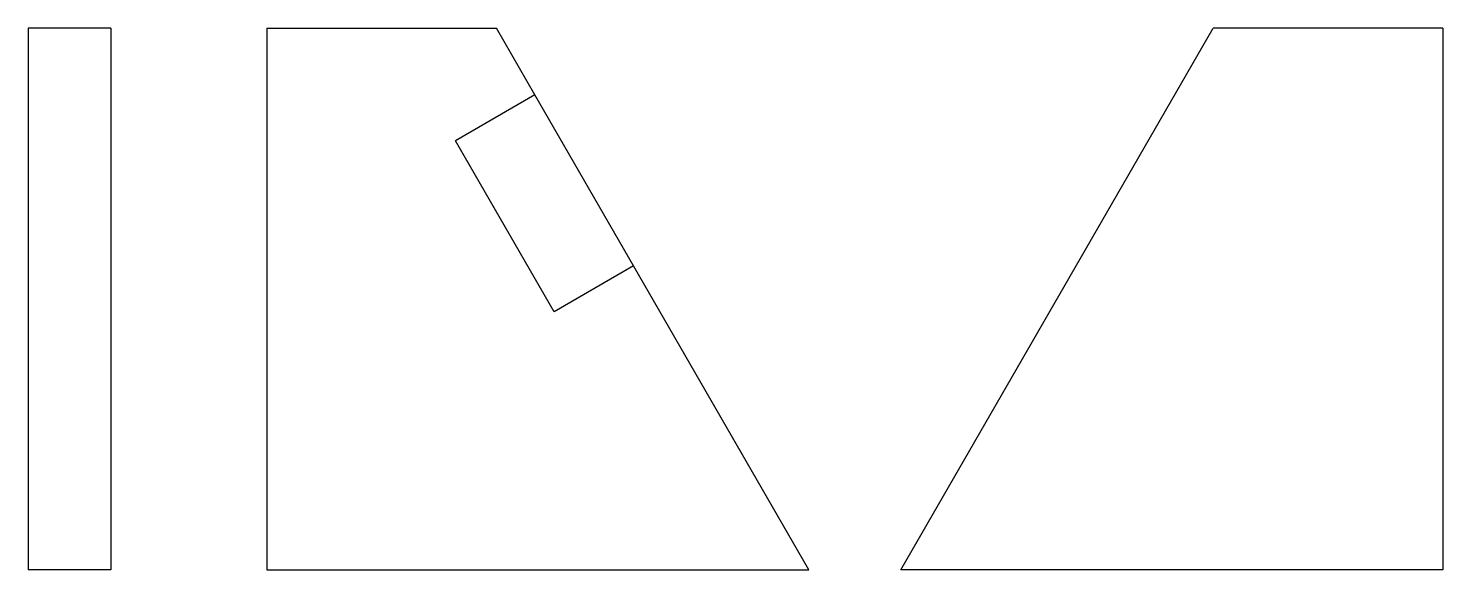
# Model space of a CAD drawing. Extents: x 33 to 341, y 109 to 227.
import ezdxf

# ---------------------------------------------------------------- set-up
doc = ezdxf.new("R2010")
doc.units = 0
doc.header["$LTSCALE"] = 12.7
doc.layers.add('VISIBLE', color=7, linetype='CONTINUOUS')

msp = doc.modelspace()

# ---------------------------------------------------------------- linework, layer by layer
at = {"layer": 'VISIBLE'}
for p, q in [((32.86, 227.05), (32.86, 109.24)), ((50.86, 227.05), (32.86, 227.05)), ((50.86, 227.05), (50.86, 109.24)), ((84.85, 227.05), (84.85, 109.24)), ((84.85, 227.05), (134.85, 227.05)), ((143.21, 212.58), (134.85, 227.05)), ((222.94, 109.24), (290.96, 227.05)), ((340.96, 227.05), (290.96, 227.05)), ((340.96, 227.05), (340.96, 109.24)), ((143.21, 212.58), (125.89, 202.58)), ((164.71, 175.34), (143.21, 212.58)), ((147.39, 165.34), (125.89, 202.58)), ((164.71, 175.34), (147.39, 165.34)), ((202.87, 109.24), (164.71, 175.34)), ((50.86, 109.24), (32.86, 109.24)), ((84.85, 109.24), (202.87, 109.24)), ((340.96, 109.24), (222.94, 109.24))]:
    msp.add_line(p, q, dxfattribs=at)

doc.saveas('drawing.dxf')
